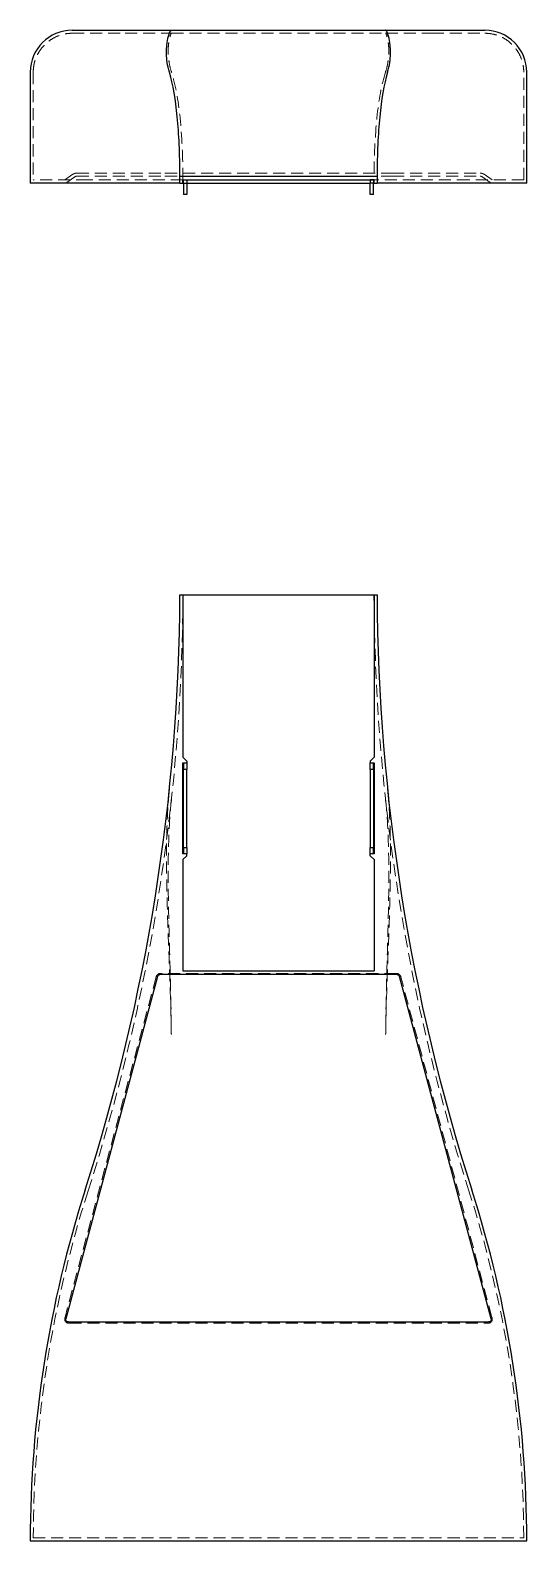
# Model space of a CAD drawing. Header units: millimetres. Extents: x 57 to 232, y 7 to 167.
# Drawn here: x 56.7 to 109.3, y 7 to 166.7 of the extents above.
import ezdxf

# ---------------------------------------------------------------- set-up
doc = ezdxf.new("R2010")
doc.units = ezdxf.units.MM
doc.linetypes.add('HIDDEN', pattern=[1.905, 1.27, -0.635])

msp = doc.modelspace()

# ---------------------------------------------------------------- linework, layer by layer
at = {"color": 7, "linetype": 'Continuous', "lineweight": 25}
for p, q in [((61.19, 166.68), (66.79, 166.68)), ((66.79, 166.68), (71.67, 166.68)), ((71.67, 166.68), (94.33, 166.68)), ((94.33, 166.68), (99.21, 166.68)), ((99.21, 166.68), (104.81, 166.68)), ((56.75, 162.24), (56.75, 150.53)), ((109.25, 150.53), (109.25, 162.24)), ((62.56, 150.53), (56.75, 150.53)), ((72.58, 150.53), (62.56, 150.53)), ((72.58, 151.26), (93.42, 151.26)), ((72.58, 150.53), (72.58, 151.26)), ((72.58, 150.53), (72.9, 150.53)), ((72.9, 150.86), (93.1, 150.86)), ((72.9, 150.85), (72.9, 150.86)), ((72.9, 150.85), (72.9, 150.85)), ((72.9, 150.53), (72.9, 150.85)), ((72.9, 150.85), (73.31, 150.85)), ((72.9, 150.53), (73.31, 150.53)), ((72.94, 150.53), (72.94, 149.32)), ((73.31, 150.85), (73.31, 150.53)), ((73.31, 150.85), (92.69, 150.85)), ((73.31, 150.53), (73.31, 149.32)), ((73.31, 150.53), (92.69, 150.53)), ((92.69, 150.85), (92.69, 150.53)), ((93.1, 150.85), (92.69, 150.85)), ((93.1, 150.53), (92.69, 150.53)), ((92.69, 149.32), (92.69, 150.53)), ((93.06, 149.32), (93.06, 150.53)), ((93.1, 150.86), (93.1, 150.85)), ((93.1, 150.53), (93.1, 150.85)), ((93.1, 150.85), (93.1, 150.85)), ((93.1, 150.53), (93.42, 150.53)), ((93.42, 151.26), (93.42, 150.53)), ((103.44, 150.53), (93.42, 150.53)), ((109.25, 150.53), (103.44, 150.53)), ((73.31, 149.32), (72.94, 149.32)), ((93.06, 149.32), (92.69, 149.32)), ((72.58, 107), (72.9, 107)), ((72.9, 107), (72.9, 89.83)), ((72.9, 107), (93.1, 107)), ((93.1, 107), (93.1, 89.83)), ((93.1, 107), (93.42, 107)), ((72.9, 89.83), (73.31, 89.42)), ((93.1, 89.83), (92.69, 89.42)), ((72.9, 89.24), (72.94, 89.24)), ((72.9, 79.61), (72.9, 89.24)), ((72.94, 89.24), (73.31, 89.24)), ((72.94, 89.24), (72.94, 88.54)), ((73.31, 88.54), (72.94, 88.54)), ((72.94, 80.3), (72.94, 88.54)), ((73.31, 89.42), (73.31, 89.24)), ((73.31, 89.24), (73.31, 88.54)), ((73.31, 80.3), (73.31, 88.54)), ((92.69, 89.42), (92.69, 89.24)), ((92.69, 88.54), (92.69, 89.24)), ((92.69, 89.24), (93.06, 89.24)), ((92.69, 88.54), (92.69, 80.3)), ((93.06, 88.54), (92.69, 88.54)), ((93.06, 88.54), (93.06, 89.24)), ((93.06, 89.24), (93.1, 89.24)), ((93.06, 88.54), (93.06, 80.3)), ((93.1, 89.24), (93.1, 79.61)), ((72.94, 80.3), (73.31, 80.3)), ((72.94, 80.3), (72.94, 79.61)), ((73.31, 80.3), (73.31, 79.61)), ((92.69, 80.3), (93.06, 80.3)), ((92.69, 79.61), (92.69, 80.3)), ((93.06, 79.61), (93.06, 80.3)), ((72.94, 79.61), (72.9, 79.61)), ((72.9, 79.01), (73.31, 79.42)), ((72.9, 79.01), (72.9, 67.26)), ((73.31, 79.61), (72.94, 79.61)), ((73.31, 79.42), (73.31, 79.61)), ((93.06, 79.61), (92.69, 79.61)), ((92.69, 79.42), (92.69, 79.61)), ((93.1, 79.01), (92.69, 79.42)), ((93.1, 79.61), (93.06, 79.61)), ((93.1, 79.01), (93.1, 67.26)), ((72.9, 67.26), (93.1, 67.26)), ((70.21, 66.65), (60.52, 30.47)), ((95.53, 66.85), (70.47, 66.85)), ((105.48, 30.47), (95.79, 66.65)), ((60.78, 30.13), (105.22, 30.13)), ((56.75, 7), (109.25, 7))]:
    msp.add_line(p, q, dxfattribs=at)
at = {"color": 7, "linetype": 'HIDDEN', "lineweight": 18}
for p, q in [((61.19, 166.36), (66.79, 166.36)), ((66.79, 166.36), (71.67, 166.36)), ((71.67, 166.36), (94.33, 166.36)), ((94.33, 166.36), (99.21, 166.36)), ((99.21, 166.36), (104.81, 166.36)), ((57.07, 162.24), (57.07, 150.85)), ((108.93, 150.85), (108.93, 162.24)), ((62.87, 150.85), (57.07, 150.85)), ((61.27, 151.45), (60.4, 150.85)), ((61.45, 151.18), (60.5, 150.53)), ((61.68, 151.58), (71, 151.58)), ((61.68, 151.26), (71, 151.26)), ((72.9, 150.85), (62.87, 150.85)), ((71, 151.58), (95, 151.58)), ((71, 151.26), (95, 151.26)), ((72.94, 150.85), (72.94, 150.53)), ((93.06, 150.85), (93.06, 150.53)), ((103.13, 150.85), (93.1, 150.85)), ((95, 151.58), (104.32, 151.58)), ((95, 151.26), (104.32, 151.26)), ((108.93, 150.85), (103.13, 150.85)), ((105.5, 150.53), (104.55, 151.18)), ((105.6, 150.85), (104.73, 151.45)), ((70.07, 66.62), (60.43, 30.62)), ((95.46, 66.98), (70.54, 66.98)), ((105.57, 30.62), (95.93, 66.62)), ((60.9, 30), (105.1, 30)), ((57.07, 7.32), (108.93, 7.32))]:
    msp.add_line(p, q, dxfattribs=at)
at = {"color": 7, "linetype": 'Continuous', "lineweight": 25}
for centre, radius, start, end in [((61.19, 162.24), 4.44, 90, 180), ((104.81, 162.24), 4.44, 0, 90), ((-136.13, 107.97), 208.71, 342.1772, 359.735), ((302.13, 107.97), 208.71, 180.265, 197.8228), ((177.91, 7), 121.16, 162.1772, 180), ((-11.91, 7), 121.16, 0, 17.8228)]:
    msp.add_arc(centre, radius, start, end, dxfattribs=at)
at = {"color": 7, "linetype": 'HIDDEN', "lineweight": 18}
for centre, radius, start, end in [((61.68, 150.85), 0.727, 90, 124.6287), ((61.68, 150.85), 0.404, 90, 124.6287), ((104.32, 150.85), 0.727, 55.3713, 90), ((104.32, 150.85), 0.404, 55.3713, 90), ((-136.13, 107.97), 209.04, 342.1772, 359.7354), ((302.13, 107.97), 209.04, 180.2646, 197.8228), ((177.91, 7), 120.84, 162.1772, 179.8468), ((-11.91, 7), 120.84, 0.1532, 17.8228)]:
    msp.add_arc(centre, radius, start, end, dxfattribs=at)
for points, knots in [([(57.07, 162.24), (57.07, 162.51), (57.1, 162.78), (57.2, 163.31), (57.28, 163.57), (57.49, 164.07), (57.62, 164.3), (57.91, 164.75), (58.09, 164.96), (58.47, 165.34), (58.68, 165.51), (59.12, 165.81), (59.36, 165.94), (59.86, 166.15), (60.12, 166.23), (60.65, 166.33), (60.92, 166.36), (61.19, 166.36)], [0, 0, 0, 0, 0.125, 0.125, 0.25, 0.25, 0.375, 0.375, 0.5, 0.5, 0.625, 0.625, 0.75, 0.75, 0.875, 0.875, 1, 1, 1, 1]), ([(71.69, 162.24), (71.58, 162.58), (71.5, 162.9), (71.4, 163.5), (71.37, 163.78), (71.33, 164.29), (71.33, 164.53), (71.35, 164.96), (71.37, 165.15), (71.43, 165.67), (71.5, 165.93), (71.58, 166.19), (71.61, 166.25), (71.65, 166.34), (71.66, 166.36), (71.67, 166.36)], [0, 0, 0, 0, 0.125, 0.125, 0.25, 0.25, 0.375, 0.375, 0.5, 0.5, 0.75, 0.75, 0.875, 0.875, 1, 1, 1, 1]), ([(94.31, 162.24), (94.42, 162.58), (94.5, 162.9), (94.6, 163.5), (94.63, 163.78), (94.67, 164.29), (94.67, 164.53), (94.65, 164.96), (94.63, 165.15), (94.57, 165.67), (94.5, 165.93), (94.42, 166.19), (94.39, 166.25), (94.35, 166.34), (94.34, 166.36), (94.33, 166.36)], [0, 0, 0, 0, 0.125, 0.125, 0.25, 0.25, 0.375, 0.375, 0.5, 0.5, 0.75, 0.75, 0.875, 0.875, 1, 1, 1, 1]), ([(104.81, 166.36), (105.08, 166.36), (105.35, 166.33), (105.87, 166.23), (106.14, 166.15), (106.63, 165.94), (106.87, 165.82), (107.32, 165.52), (107.53, 165.34), (107.91, 164.96), (108.08, 164.76), (108.38, 164.31), (108.51, 164.07), (108.72, 163.57), (108.79, 163.31), (108.9, 162.78), (108.93, 162.51), (108.93, 162.24)], [0, 0, 0, 0, 0.125, 0.125, 0.25, 0.25, 0.375, 0.375, 0.5, 0.5, 0.625, 0.625, 0.75, 0.75, 0.875, 0.875, 1, 1, 1, 1]), ([(72.9, 150.86), (72.89, 153.33), (72.79, 155.51), (72.4, 159.31), (72.11, 160.92), (71.69, 162.24)], [0, 0, 0, 0, 0.5, 0.5, 1, 1, 1, 1]), ([(94.31, 162.24), (93.89, 160.92), (93.6, 159.31), (93.21, 155.51), (93.11, 153.33), (93.1, 150.86)], [0, 0, 0, 0, 0.5, 0.5, 1, 1, 1, 1]), ([(71.47, 86.42), (71.36, 85.38), (71.29, 84.34), (71.19, 82.23), (71.17, 81.17), (71.15, 79.04), (71.16, 77.96), (71.2, 75.8), (71.22, 74.72), (71.32, 71.47), (71.41, 69.29), (71.53, 66.01), (71.56, 64.92), (71.61, 63.27), (71.63, 62.72), (71.65, 61.61), (71.66, 61.06), (71.67, 60.51)], [0, 0, 0, 0, 0.125, 0.125, 0.25, 0.25, 0.375, 0.375, 0.5, 0.5, 0.75, 0.75, 0.875, 0.875, 0.9375, 0.9375, 1, 1, 1, 1]), ([(94.53, 86.42), (94.64, 85.38), (94.71, 84.34), (94.81, 82.23), (94.83, 81.17), (94.85, 79.04), (94.84, 77.96), (94.8, 75.8), (94.78, 74.72), (94.68, 71.47), (94.59, 69.29), (94.47, 66.01), (94.44, 64.92), (94.39, 63.27), (94.37, 62.72), (94.35, 61.61), (94.34, 61.06), (94.33, 60.51)], [0, 0, 0, 0, 0.125, 0.125, 0.25, 0.25, 0.375, 0.375, 0.5, 0.5, 0.75, 0.75, 0.875, 0.875, 0.9375, 0.9375, 1, 1, 1, 1]), ([(71.69, 85.43), (71.58, 84.43), (71.5, 83.43), (71.4, 81.4), (71.37, 80.37), (71.33, 78.32), (71.33, 77.28), (71.35, 75.21), (71.37, 74.17), (71.43, 71.04), (71.5, 68.95), (71.58, 65.8), (71.61, 64.74), (71.65, 62.63), (71.66, 61.57), (71.67, 60.51)], [0, 0, 0, 0, 0.125, 0.125, 0.25, 0.25, 0.375, 0.375, 0.5, 0.5, 0.75, 0.75, 0.875, 0.875, 1, 1, 1, 1]), ([(94.31, 85.43), (94.42, 84.43), (94.5, 83.43), (94.6, 81.4), (94.63, 80.37), (94.67, 78.32), (94.67, 77.28), (94.65, 75.21), (94.63, 74.17), (94.57, 71.04), (94.5, 68.95), (94.42, 65.8), (94.39, 64.74), (94.35, 62.63), (94.34, 61.57), (94.33, 60.51)], [0, 0, 0, 0, 0.125, 0.125, 0.25, 0.25, 0.375, 0.375, 0.5, 0.5, 0.75, 0.75, 0.875, 0.875, 1, 1, 1, 1]), ([(70.07, 66.62), (70.1, 66.73), (70.16, 66.82), (70.32, 66.94), (70.43, 66.98), (70.54, 66.98)], [0, 0, 0, 0, 0.5, 0.5, 1, 1, 1, 1]), ([(95.46, 66.98), (95.57, 66.98), (95.68, 66.94), (95.84, 66.82), (95.9, 66.73), (95.93, 66.62)], [0, 0, 0, 0, 0.5, 0.5, 1, 1, 1, 1]), ([(60.9, 30), (60.72, 30), (60.56, 30.06), (60.39, 30.28), (60.38, 30.44), (60.43, 30.62)], [0, 0, 0, 0, 0.5, 0.5, 1, 1, 1, 1]), ([(105.57, 30.62), (105.62, 30.44), (105.61, 30.28), (105.44, 30.06), (105.28, 30), (105.1, 30)], [0, 0, 0, 0, 0.5, 0.5, 1, 1, 1, 1])]:
    msp.add_open_spline(points, degree=3, knots=knots, dxfattribs=at)
at = {"color": 7, "linetype": 'Continuous', "lineweight": 25}
for points, knots in [([(71.47, 162.24), (71.36, 162.61), (71.29, 162.95), (71.19, 163.6), (71.17, 163.9), (71.15, 164.45), (71.16, 164.71), (71.2, 165.17), (71.22, 165.38), (71.32, 165.94), (71.41, 166.22), (71.53, 166.5), (71.56, 166.57), (71.61, 166.64), (71.63, 166.65), (71.65, 166.68), (71.66, 166.68), (71.67, 166.68)], [0, 0, 0, 0, 0.125, 0.125, 0.25, 0.25, 0.375, 0.375, 0.5, 0.5, 0.75, 0.75, 0.875, 0.875, 0.9375, 0.9375, 1, 1, 1, 1]), ([(94.53, 162.24), (94.64, 162.61), (94.71, 162.95), (94.81, 163.6), (94.83, 163.9), (94.85, 164.45), (94.84, 164.71), (94.8, 165.17), (94.78, 165.38), (94.68, 165.94), (94.59, 166.22), (94.47, 166.5), (94.44, 166.57), (94.39, 166.64), (94.37, 166.65), (94.35, 166.68), (94.34, 166.68), (94.33, 166.68)], [0, 0, 0, 0, 0.125, 0.125, 0.25, 0.25, 0.375, 0.375, 0.5, 0.5, 0.75, 0.75, 0.875, 0.875, 0.9375, 0.9375, 1, 1, 1, 1]), ([(72.58, 151.26), (72.56, 153.62), (72.48, 155.7), (72.12, 159.36), (71.85, 160.93), (71.47, 162.24)], [0, 0, 0, 0, 0.5, 0.5, 1, 1, 1, 1]), ([(94.53, 162.24), (94.15, 160.93), (93.88, 159.36), (93.52, 155.7), (93.44, 153.62), (93.42, 151.26)], [0, 0, 0, 0, 0.5, 0.5, 1, 1, 1, 1]), ([(70.21, 66.65), (70.23, 66.71), (70.26, 66.76), (70.35, 66.83), (70.41, 66.85), (70.47, 66.85)], [0, 0, 0, 0, 0.5, 0.5, 1, 1, 1, 1]), ([(95.53, 66.85), (95.59, 66.85), (95.65, 66.83), (95.74, 66.76), (95.77, 66.71), (95.79, 66.65)], [0, 0, 0, 0, 0.5, 0.5, 1, 1, 1, 1]), ([(60.78, 30.13), (60.68, 30.13), (60.59, 30.16), (60.5, 30.28), (60.49, 30.37), (60.52, 30.47)], [0, 0, 0, 0, 0.5, 0.5, 1, 1, 1, 1]), ([(105.48, 30.47), (105.51, 30.37), (105.5, 30.28), (105.41, 30.16), (105.32, 30.13), (105.22, 30.13)], [0, 0, 0, 0, 0.5, 0.5, 1, 1, 1, 1])]:
    msp.add_open_spline(points, degree=3, knots=knots, dxfattribs=at)

doc.saveas('drawing.dxf')
